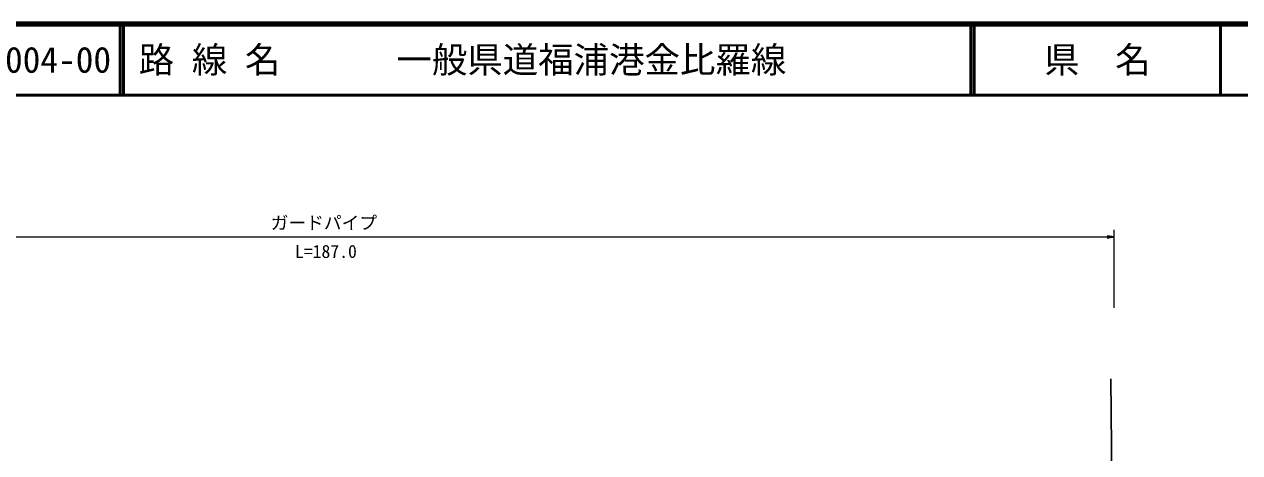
# Model space of a CAD drawing. Units: millimetres at full size, sheet at 1:1000; details may follow other scales. Extents: x 40000 to 680000, y 20000 to 380000.
# Drawn here: x 164238 to 335699, y 319575 to 380000 of the extents above; entities that cross this region are included whole.
import ezdxf
from ezdxf.enums import TextEntityAlignment as Align

# ---------------------------------------------------------------- set-up
doc = ezdxf.new("R2010")
doc.units = ezdxf.units.MM
doc.header["$LTSCALE"] = 1000
for name, color, linetype, lineweight in [('M-BMK-OTRS', 5, 'Continuous', 25), ('M-STR-HTXT', 7, 'Continuous', 13), ('M-TTL', 2, 'Continuous', 140), ('M-TTL-LINE', 7, 'Continuous', 50)]:
    doc.layers.add(name, color=color, linetype=linetype, lineweight=lineweight)
doc.layers.add('M-TTL-TXT', color=7, linetype='Continuous')
doc.styles.add('ＭＳ ゴシック', font='')
doc.styles.get('ＭＳ ゴシック').set_extended_font_data('MS Gothic')

# ---------------------------------------------------------------- blocks, each defined once
blk = doc.blocks.new('open_arrow')
at = {"color": 0, "linetype": 'Continuous', "lineweight": -2}
blk.add_lwpolyline([(7.5, 1.25), (0, 0), (7.5, -1.25)], dxfattribs=at)

msp = doc.modelspace()

# ---------------------------------------------------------------- linework, layer by layer
at = {"layer": 'M-BMK-OTRS'}
msp.add_line((317508, 329984), (317993, 285970), dxfattribs=at)
at = {"layer": 'M-STR-HTXT'}
for p, q in [((95582, 350000), (317993, 350000)), ((317993, 340000), (317993, 351000))]:
    msp.add_line(p, q, dxfattribs=at)
at = {"layer": 'M-TTL'}
msp.add_line((680000, 380000), (40000, 380000), dxfattribs=at)
at = {"layer": 'M-TTL-LINE'}
for p, q in [((177750, 380000), (177750, 370000)), ((178250, 380000), (178250, 370000)), ((297750, 380000), (297750, 370000)), ((298250, 380000), (298250, 370000)), ((333000, 380000), (333000, 370000)), ((40000, 370000), (680000, 370000))]:
    msp.add_line(p, q, dxfattribs=at)

# ---------------------------------------------------------------- block references
at = {"layer": 'M-STR-HTXT', "xscale": 133, "yscale": 133, "rotation": 180}
msp.add_blockref('open_arrow', (317993, 350000), dxfattribs=at)

# ---------------------------------------------------------------- texts
at = {"layer": 'M-STR-HTXT', "style": 'ＭＳ ゴシック'}
msp.add_text('ガードパイプ', height=1833, dxfattribs=at).set_placement((206500, 352000), align=Align.MIDDLE_CENTER)
msp.add_text('L=187.0', height=1833, dxfattribs=at).set_placement((206788, 346500), align=Align.BOTTOM_CENTER)
at = {"layer": 'M-TTL-TXT', "style": 'ＭＳ ゴシック'}
for s, p in [('路 線 名', (180380, 375000)), ('一般県道福浦港金比羅線', (216734, 375000)), ('004-00', (161521, 375000))]:
    msp.add_text(s, height=3666, dxfattribs=at).set_placement(p, align=Align.MIDDLE_LEFT)
msp.add_text('県\u3000名', height=3666, dxfattribs=at).set_placement((315625, 375000), align=Align.MIDDLE_CENTER)

doc.saveas('drawing.dxf')
